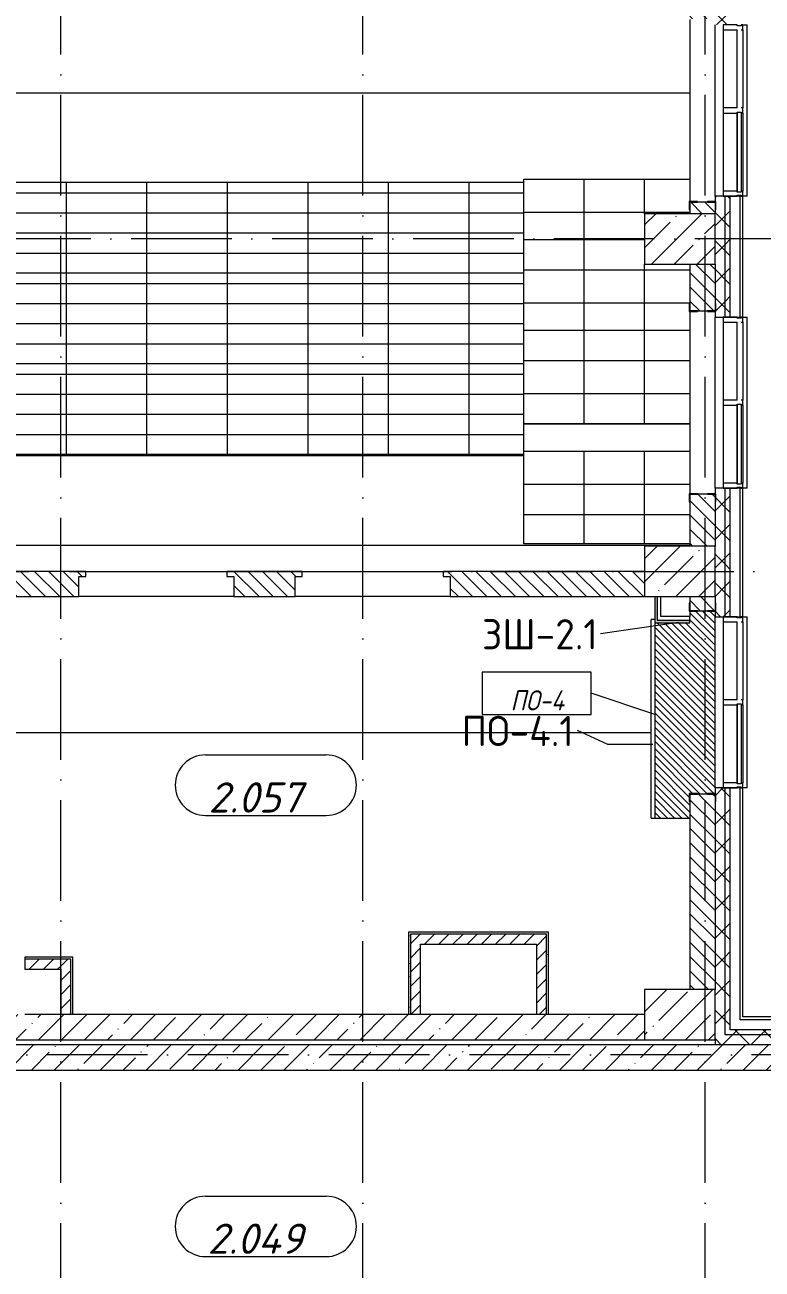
# Model space of a CAD drawing. Header units: millimetres. Extents: x -6467 to 106027, y -7090 to 195095.
# Drawn here: x 16694 to 24017, y 7255 to 19606 of the extents above; entities that cross this region are included whole.
import ezdxf

# ---------------------------------------------------------------- set-up
doc = ezdxf.new("R2010")
doc.units = ezdxf.units.MM
doc.linetypes.add('50_200_ШТРИХ_1Т_ш5_п1_п1_', pattern=[1400, 1000, -200, 0, -200])
for name, color, linetype, lineweight, true_color in [('A-AREA-IDEN-1', 7, 'Continuous', 9, 0xaaaaaa), ('A-FLOR-PATT-1', 7, 'Continuous', 5, 0xd61c12), ('A-FLOR-PATT-6', 7, 'Continuous', 5, 0x3f3f3f), ('A-GENM-1', 7, 'Continuous', 9, 0xaaaaaa), ('A-GENM-2', 7, 'Continuous', 20, 0xaaaaaa), ('A-WALL-1', 7, 'Continuous', 5, 0x77b143), ('I-WALL-1', 7, 'Continuous', 5, 0x787878), ('Оси-3', 7, '50_200_ШТРИХ_1Т_ш5_п1_п1_', 9, 0xaaaaaa)]:
    doc.layers.add(name, color=color, linetype=linetype, lineweight=lineweight, true_color=true_color)
for name, color, linetype, lineweight in [('A-FLOR', 7, 'Continuous', 9), ('A-FLOR-IDEN', 7, 'Continuous', 9), ('A-GLAZ', 7, 'Continuous', 5), ('A-GLAZ-CWMG', 7, 'Continuous', 9), ('A-GLAZ-CWMG-1', 7, 'Continuous', 20), ('A-WALL', 7, 'Continuous', 5), ('A-WALL-FNSH-1', 7, 'Continuous', 5), ('A-WALL-IDEN', 7, 'Continuous', 9), ('I-WALL', 7, 'Continuous', 5), ('S-BEAM', 7, 'Continuous', 9), ('S-COLS', 7, 'Continuous', 9), ('S-COLS-1', 7, 'Continuous', 5)]:
    doc.layers.add(name, color=color, linetype=linetype, lineweight=lineweight)
doc.styles.add('GOST Common', font='', dxfattribs={"height": 300})
doc.styles.add('GOST Common_I', font='', dxfattribs={"width": 0.9, "height": 200})
doc.styles.add('ISOCPEUR_I', font='isocpeui.ttf', dxfattribs={"height": 300})
doc.styles.get('GOST Common').set_extended_font_data('GOST Common')
doc.styles.get('GOST Common_I').set_extended_font_data('GOST Common', italic=True)
pattern_1 = [(135, (0, 0), (-70.71068, -70.71068), [])]
pattern_2 = [(45, (0, 0), (-141.42136, 141.42136), []), (135, (0, 0), (-141.42136, -141.42136), [])]
pattern_3 = [(45, (0, 0), (-228.0985, 228.0985), []), (45, (228.1, 0), (-228.0985, 228.0985), [403.225, -80.645, 6.706, -73.939])]
pattern_4 = [(45, (0, 0), (-70.71068, 70.71068), [])]
pattern_5 = [(0, (0, 0), (406.4, 101.6), [6.706, -298.094, 6.706, -298.094, -1625.6]), (0, (0, 0), (406.4, 101.6), [-609.6, 6.706, -602.894, 6.706, -298.094, -711.2]), (0, (0, 0), (406.4, 101.6), [-1524, 6.706, -196.494, 6.706, -501.294]), (120, (152.4, 50.8), (-291.1882, 301.15272), [6.706, -298.094, 6.706, -298.094, -1625.6]), (120, (152.4, 50.8), (-291.1882, 301.15272), [-609.6, 6.706, -602.894, 6.706, -298.094, -711.2]), (120, (152.4, 50.8), (-291.1882, 301.15272), [-1524, 6.706, -196.494, 6.706, -501.294]), (240, (203.2, 254), (-115.2118, -402.75272), [6.706, -298.094, 6.706, -298.094, -1625.6]), (240, (203.2, 254), (-115.2118, -402.75272), [-609.6, 6.706, -602.894, 6.706, -298.094, -711.2]), (240, (203.2, 254), (-115.2118, -402.75272), [-1524, 6.706, -196.494, 6.706, -501.294])]

# ---------------------------------------------------------------- blocks, each defined once
blk = doc.blocks.new('Подъем актового зала1 - Подъем актового зала-21151440-АИ_План этажа Радиаторы_2')
at = {"layer": 'A-FLOR'}
for p, q in [((10450, 18931), (23300, 18931)), ((14450, 15331), (21650, 15331)), ((10450, 14441), (23300, 14441)), ((9990, 12582), (22915, 12582))]:
    blk.add_line(p, q, dxfattribs=at)
blk = doc.blocks.new('Прямоугольный импост - Импост структурный с накладкой - 180мм-22437111-АИ_План этажа Радиаторы_2')
at = {"layer": 'A-GLAZ-CWMG-1'}
for p, q in [((-50, 0), (-50, 17)), ((-50, 17), (0, 17)), ((0, 0), (-10, 0)), ((-10, 0), (-10, -40)), ((0, 17), (0, 0)), ((-50, -180), (-50, -40)), ((-10, -40), (0, -40)), ((0, -40), (0, -180)), ((0, -180), (-50, -180))]:
    blk.add_line(p, q, dxfattribs=at)
blk = doc.blocks.new('Прямоугольный импост - Импост структурный с накладкой - 180мм-V231-АИ_План этажа Радиаторы_2')
at = {"layer": 'A-GLAZ-CWMG'}
for p, q in [((49825, 55111), (49050, 55111)), ((49825, 54931), (49050, 54931)), ((49825, 54914), (49050, 54914))]:
    blk.add_line(p, q, dxfattribs=at)
blk = doc.blocks.new('Прямоугольный импост - Импост структурный с накладкой - 180мм-V232-АИ_План этажа Радиаторы_2')
at = {"layer": 'A-GLAZ-CWMG'}
for p, q in [((6637, 55111), (5862, 55111)), ((6637, 54914), (5862, 54914))]:
    blk.add_line(p, q, dxfattribs=at)
blk = doc.blocks.new('Прямоугольный импост - Импост структурный с накладкой - 180мм-V237-АИ_План этажа Радиаторы_2')
at = {"layer": 'A-GLAZ-CWMG-1'}
for p, q in [((-25, 0), (-25, 17)), ((-25, 17), (25, 17)), ((-15, 0), (-25, 0)), ((-15, -40), (-15, 0)), ((25, 17), (25, 0)), ((-25, -180), (-25, -40)), ((-25, -40), (-15, -40)), ((25, -40), (25, -180)), ((25, -180), (-25, -180))]:
    blk.add_line(p, q, dxfattribs=at)
blk = doc.blocks.new('Прямоугольный импост - Импост структурный с накладкой - 180мм-22437157-АИ_План этажа Радиаторы_2')
at = {"layer": 'A-GLAZ-CWMG-1'}
for p, q in [((0, 17), (-50, 17)), ((-50, 17), (-50, 0)), ((-50, 0), (-40, 0)), ((-40, 0), (-40, -40)), ((-10, -40), (-10, 0)), ((-10, 0), (0, 0)), ((0, 0), (0, 17)), ((-40, -40), (-50, -40)), ((-50, -40), (-50, -180)), ((0, -40), (-10, -40)), ((0, -180), (0, -40)), ((-50, -180), (0, -180))]:
    blk.add_line(p, q, dxfattribs=at)
blk = doc.blocks.new('BSC_Колонна _Прямоугольная - 500х700-V271-АИ_План этажа Радиаторы_2')
at = {"layer": 'S-COLS-1'}
h = blk.add_hatch(dxfattribs=at)
h.set_pattern_fill('FP_167', color=256, style=0, pattern_type=2)
h.set_pattern_definition([(315, (-9781.04, 23200), (228.0985, 228.0985), []), (315, (-9781.04, 22971.9), (228.0985, 228.0985), [403.225, -80.645, 6.706, -73.939])])
h.paths.add_polyline_path([(-250, -350), (250, -350), (250, 350), (-250, 350)])
for p, q in [((250, 350), (-250, 350)), ((-250, 350), (-250, -350)), ((250, -350), (250, 350)), ((-250, -350), (250, -350))]:
    blk.add_line(p, q, dxfattribs=at)
blk = doc.blocks.new('BSC_Колонна _Прямоугольная - 500х700-V272-АИ_План этажа Радиаторы_2')
at = {"layer": 'S-COLS-1'}
h = blk.add_hatch(dxfattribs=at)
h.set_pattern_fill('FP_168', color=256, style=0, pattern_type=2)
h.set_pattern_definition([(315, (-17481.04, 23200), (228.0985, 228.0985), []), (315, (-17481.04, 22971.9), (228.0985, 228.0985), [403.225, -80.645, 6.706, -73.939])])
h.paths.add_polyline_path([(-250, -350), (250, -350), (250, 350), (-250, 350)])
for p, q in [((250, 350), (-250, 350)), ((-250, 350), (-250, -350)), ((250, -350), (250, 350)), ((-250, -350), (250, -350))]:
    blk.add_line(p, q, dxfattribs=at)
blk = doc.blocks.new('BSC_Колонна _Прямоугольная - 500х700-V278-АИ_План этажа Радиаторы_2')
at = {"layer": 'S-COLS-1'}
h = blk.add_hatch(dxfattribs=at)
h.set_pattern_fill('FP_174', color=256, style=0, pattern_type=2)
h.set_pattern_definition([(315, (-14181.04, 23200), (228.0985, 228.0985), []), (315, (-14181.04, 22971.9), (228.0985, 228.0985), [403.225, -80.645, 6.706, -73.939])])
h.paths.add_polyline_path([(-250, -350), (250, -350), (250, 350), (-250, 350)])
for p, q in [((250, 350), (-250, 350)), ((-250, 350), (-250, -350)), ((250, -350), (250, 350)), ((-250, -350), (250, -350))]:
    blk.add_line(p, q, dxfattribs=at)
blk = doc.blocks.new('Фахверк _газобетон торцы_392 - Фахверк _газобетон торцы_-25575815-АИ_План этажа Радиаторы_2')
at = {"layer": 'A-GENM-2'}
for p, q in [((89406, 11135), (89325, 11135)), ((89325, 11135), (89325, 11129)), ((89325, 11129), (89400, 11129)), ((89400, 11129), (89400, 11054)), ((89406, 11054), (89406, 11135)), ((89400, 11054), (89406, 11054)), ((89400, 10879), (89325, 10879)), ((89325, 10879), (89325, 10873)), ((89325, 10873), (89406, 10873)), ((89400, 10954), (89400, 10879)), ((89406, 10954), (89400, 10954)), ((89406, 10873), (89406, 10954))]:
    blk.add_line(p, q, dxfattribs=at)
blk = doc.blocks.new('Фахверк _газобетон торцы_393 - Фахверк _газобетон торцы_-25575835-АИ_План этажа Радиаторы_2')
at = {"layer": 'A-GENM-2'}
for p, q in [((89406, 11135), (89325, 11135)), ((89325, 11135), (89325, 11129)), ((89325, 11129), (89400, 11129)), ((89400, 11129), (89400, 11054)), ((89406, 11054), (89406, 11135)), ((89400, 11054), (89406, 11054)), ((89400, 10879), (89325, 10879)), ((89325, 10879), (89325, 10873)), ((89325, 10873), (89406, 10873)), ((89400, 10954), (89400, 10879)), ((89406, 10954), (89400, 10954)), ((89406, 10873), (89406, 10954))]:
    blk.add_line(p, q, dxfattribs=at)
blk = doc.blocks.new('Фахверк _газобетон торцы_395 - Фахверк _газобетон торцы_-25575927-АИ_План этажа Радиаторы_2')
at = {"layer": 'A-GENM-2'}
for p, q in [((89406, 11135), (89325, 11135)), ((89325, 11135), (89325, 11129)), ((89325, 11129), (89400, 11129)), ((89400, 11129), (89400, 11054)), ((89406, 11054), (89406, 11135)), ((89400, 11054), (89406, 11054)), ((89400, 10879), (89325, 10879)), ((89325, 10879), (89325, 10873)), ((89325, 10873), (89406, 10873)), ((89400, 10954), (89400, 10879)), ((89406, 10954), (89400, 10954)), ((89406, 10873), (89406, 10954))]:
    blk.add_line(p, q, dxfattribs=at)
blk = doc.blocks.new('Фахверк _газобетон торцы_396 - Фахверк _газобетон торцы_-25575947-АИ_План этажа Радиаторы_2')
at = {"layer": 'A-GENM-2'}
for p, q in [((89406, 11135), (89325, 11135)), ((89325, 11135), (89325, 11129)), ((89325, 11129), (89400, 11129)), ((89400, 11129), (89400, 11054)), ((89406, 11054), (89406, 11135)), ((89400, 11054), (89406, 11054)), ((89400, 10879), (89325, 10879)), ((89325, 10879), (89325, 10873)), ((89325, 10873), (89406, 10873)), ((89400, 10954), (89400, 10879)), ((89406, 10954), (89400, 10954)), ((89406, 10873), (89406, 10954))]:
    blk.add_line(p, q, dxfattribs=at)
blk = doc.blocks.new('Фахверк _газобетон торцы_398 - Фахверк _газобетон торцы_-25575993-АИ_План этажа Радиаторы_2')
at = {"layer": 'A-GENM-2'}
for p, q in [((89406, 11135), (89325, 11135)), ((89325, 11135), (89325, 11129)), ((89325, 11129), (89400, 11129)), ((89400, 11129), (89400, 11054)), ((89406, 11054), (89406, 11135)), ((89400, 11054), (89406, 11054)), ((89400, 10879), (89325, 10879)), ((89325, 10879), (89325, 10873)), ((89325, 10873), (89406, 10873)), ((89400, 10954), (89400, 10879)), ((89406, 10954), (89400, 10954)), ((89406, 10873), (89406, 10954))]:
    blk.add_line(p, q, dxfattribs=at)
blk = doc.blocks.new('Отлив_СКБ - Отлив витража-V390-АИ_План этажа Радиаторы_2')
at = {"layer": 'A-GLAZ'}
for p, q in [((0, 59), (0, 100)), ((1700, 100), (0, 100)), ((875, 2), (1650, 2)), ((1700, 100), (1700, 59)), ((825, 0), (50, 0)), ((1650, 0), (875, 0))]:
    blk.add_line(p, q, dxfattribs=at)
blk = doc.blocks.new('AAR_СКБ_Марка_помещения_1_5 ммп - Номер-27962133-АИ_План этажа Радиаторы_2')
at = {"layer": 'A-AREA-IDEN-1'}
for p, q in [((-2.987, 3), (3.013, 3)), ((-2.987, 0), (3.013, 0))]:
    blk.add_line(p, q, dxfattribs=at)
for centre, start, end in [((-2.987, 1.5), 90, 270), ((3.013, 1.5), 270, 90)]:
    blk.add_arc(centre, 1.5, start, end, dxfattribs=at)
blk = doc.blocks.new('AAR_СКБ_Марка_Перекрытия_1 мм - Марка пола-27961726-АИ_План этажа Радиаторы_2')
at = {"layer": 'A-FLOR-IDEN'}
for p, q in [((2.723, 2.101), (-2.69, 2.101)), ((-2.69, 2.101), (-2.69, 0)), ((2.723, 0), (2.723, 2.101)), ((-2.69, 0), (2.723, 0))]:
    blk.add_line(p, q, dxfattribs=at)

msp = doc.modelspace()

# ---------------------------------------------------------------- hatches: boundary and pattern name
at = {"layer": 'A-FLOR-PATT-1'}
h = msp.add_hatch(dxfattribs=at)
h.set_pattern_fill('FP_359', color=256, style=0, pattern_type=2)
h.set_pattern_definition([(315, (23250, 12831.04), (35.3553, 35.3553), [])])
h.paths.add_polyline_path([(23294, 11731), (23300, 11731), (23300, 11896), (23294, 11896), (23294, 11977), (23375, 11977), (23375, 11971), (23475, 11971), (23475, 11977), (23550, 11977), (23550, 13785), (23475, 13785), (23475, 13791), (23375, 13791), (23375, 13785), (23300, 13785), (23300, 13672), (22950, 13672), (22950, 11731)])
at = {"layer": 'A-FLOR-PATT-6'}
h = msp.add_hatch(dxfattribs=at)
h.set_pattern_fill('FP_403', color=256, style=0, pattern_type=2)
h.set_pattern_definition([(90, (-14893.54, 20940), (-800, 5e-14), []), (180, (-14893.54, 20940), (-2e-14, -200), [])])
h.paths.add_polyline_path([(21650, 17146), (21650, 18046), (14450, 18046), (14450, 17146), (16116, 17146)])
h = msp.add_hatch(dxfattribs=at)
h.set_pattern_fill('FP_420', color=256, style=0, pattern_type=2)
h.set_pattern_definition([(90, (-11350, 21046.04), (-600, 4e-14), []), (180, (-11350, 21046.04), (4e-14, -330), [])])
h.paths.add_polyline_path([(23300, 17746), (23300, 17771), (23294, 17771), (23294, 17852), (23300, 17852), (23300, 18076), (21650, 18076), (21650, 17746), (23294, 17746)])
h = msp.add_hatch(dxfattribs=at)
h.set_pattern_fill('FP_419', color=256, style=0, pattern_type=2)
h.set_pattern_definition([(90, (-11350, 21046.04), (-600, 4e-14), []), (180, (-11350, 21046.04), (4e-14, -300), [])])
h.paths.add_polyline_path([(22850, 17476), (22850, 17731), (23300, 17731), (23300, 17746), (21650, 17746), (21650, 17476), (22760, 17476)])
h = msp.add_hatch(dxfattribs=at)
h.set_pattern_fill('FP_416', color=256, style=0, pattern_type=2)
h.set_pattern_definition([(270, (12650, -43573.96), (600, 4e-14), []), (0, (12650, -43573.96), (0, 330), [])])
h.paths.add_polyline_path([(23300, 17176), (23300, 17231), (22850, 17231), (22850, 17476), (21650, 17476), (21650, 17176), (22850, 17176)])
h = msp.add_hatch(dxfattribs=at)
h.set_pattern_fill('FP_418', color=256, style=0, pattern_type=2)
h.set_pattern_definition([(90, (-11350, 20146.04), (-600, 4e-14), []), (180, (-11350, 20146.04), (4e-14, -330), [])])
h.paths.add_polyline_path([(22760, 16846), (23300, 16846), (23300, 17176), (21650, 17176), (21650, 16846)])
h = msp.add_hatch(dxfattribs=at)
h.set_pattern_fill('FP_402', color=256, style=0, pattern_type=2)
h.set_pattern_definition([(90, (-14893.54, 20040), (-800, 5e-14), []), (180, (-14893.54, 20040), (-2e-14, -200), [])])
h.paths.add_polyline_path([(21650, 16246), (21650, 17146), (14450, 17146), (14450, 16246), (16116, 16246)])
h = msp.add_hatch(dxfattribs=at)
h.set_pattern_fill('FP_417', color=256, style=0, pattern_type=2)
h.set_pattern_definition([(90, (-11350, 20146.04), (-600, 4e-14), []), (180, (-11350, 20146.04), (4e-14, -300), [])])
h.paths.add_polyline_path([(21650, 16576), (23300, 16576), (23299, 16760), (23294, 16760), (23294, 16841), (23300, 16841), (23300, 16846), (21650, 16846)])
h = msp.add_hatch(dxfattribs=at)
h.set_pattern_fill('FP_415', color=256, style=0, pattern_type=2)
h.set_pattern_definition([(270, (12650, -44473.96), (600, 4e-14), []), (0, (12650, -44473.96), (0, 330), [])])
h.paths.add_polyline_path([(21650, 16276), (23300, 16276), (23300, 16576), (21650, 16576)])
h = msp.add_hatch(dxfattribs=at)
h.set_pattern_fill('FP_401', color=256, style=0, pattern_type=2)
h.set_pattern_definition([(90, (-14893.54, 19140), (-800, 5e-14), []), (180, (-14893.54, 19140), (-2e-14, -200), [])])
h.paths.add_polyline_path([(21650, 15341), (21650, 16246), (14450, 16246), (14450, 15341), (16116, 15341)])
h = msp.add_hatch(dxfattribs=at)
h.set_pattern_fill('FP_414', color=256, style=0, pattern_type=2)
h.set_pattern_definition([(90, (-11350, 19246.04), (-600, 4e-14), []), (180, (-11350, 19246.04), (4e-14, -330), [])])
h.paths.add_polyline_path([(22760, 15946), (23300, 15946), (23300, 16276), (21650, 16276), (21650, 15946)])
h = msp.add_hatch(dxfattribs=at)
h.set_pattern_fill('FP_413', color=256, style=0, pattern_type=2)
h.set_pattern_definition([(90, (-11350, 19246.04), (-600, 4e-14), []), (180, (-11350, 19246.04), (4e-14, -300), [])])
h.paths.add_polyline_path([(22760, 15646), (23300, 15646), (23300, 15946), (21650, 15946), (21650, 15646)])
h = msp.add_hatch(dxfattribs=at)
h.set_pattern_fill('FP_400', color=256, style=0, pattern_type=2)
h.set_pattern_definition([(90, (-11350, 18346.04), (-600, 4e-14), []), (180, (-11350, 18346.04), (4e-14, -330), [])])
h.paths.add_polyline_path([(21650, 15046), (23300, 15046), (23300, 15376), (21650, 15376)])
h = msp.add_hatch(dxfattribs=at)
h.set_pattern_fill('FP_399', color=256, style=0, pattern_type=2)
h.set_pattern_definition([(90, (-11350, 18346.04), (-600, 4e-14), []), (180, (-11350, 18346.04), (-4e-14, -300), [])])
h.paths.add_polyline_path([(22760, 14456), (23300, 14456), (23300, 14871), (23294, 14871), (23294, 14952), (23300, 14952), (23300, 15046), (21650, 15046), (21650, 14456)])
at = {"layer": 'A-WALL'}
h = msp.add_hatch(dxfattribs=at)
h.set_pattern_fill('FP_125', color=256, style=0, pattern_type=2)
h.set_pattern_definition(pattern_2)
h.paths.add_polyline_path([(23650, 9581), (23700, 9581), (23700, 12031), (23650, 12031), (23650, 10951)])
h.paths.add_polyline_path([(23700, 13731), (23700, 15006), (23650, 15006), (23650, 13731)])
h.paths.add_polyline_path([(23700, 16706), (23700, 17906), (23650, 17906), (23650, 16706)])
h.paths.add_polyline_path([(23650, 19606), (23700, 19606), (23700, 20766), (23650, 20766)])
h.paths.add_polyline_path([(23700, 22466), (23700, 23666), (23650, 23666), (23650, 22466)])
h.paths.add_polyline_path([(23700, 25366), (23700, 26766), (23650, 26766), (23650, 25366)])
h.paths.add_polyline_path([(23700, 28466), (23700, 29666), (23650, 29666), (23650, 28466)])
h.paths.add_polyline_path([(23700, 31366), (23700, 32931), (23650, 32931), (23650, 31366)])
h.paths.add_polyline_path([(23700, 34631), (23700, 35831), (23650, 35831), (23650, 34631)])
h.paths.add_polyline_path([(23650, 37531), (23700, 37531), (23700, 38766), (23650, 38766), (23650, 37700)])
h.paths.add_polyline_path([(23650, 40466), (23700, 40466), (23700, 41631), (23650, 41631), (23650, 40516)])
h.paths.add_polyline_path([(23700, 43331), (23700, 47831), (23650, 47831), (23650, 43331)])
h = msp.add_hatch(dxfattribs=at)
h.set_pattern_fill('FP_125', color=256, style=0, pattern_type=2)
h.set_pattern_definition(pattern_2)
h.paths.add_polyline_path([(23650, 9481), (23650, 12031), (23550, 12031), (23550, 9481)])
h.paths.add_polyline_path([(23550, 13731), (23650, 13731), (23650, 15006), (23550, 15006), (23550, 13767)])
h.paths.add_polyline_path([(23591, 16706), (23650, 16706), (23650, 17906), (23550, 17906), (23550, 16706)])
h.paths.add_polyline_path([(23550, 19606), (23650, 19606), (23650, 20766), (23550, 20766)])
h.paths.add_polyline_path([(23550, 22466), (23650, 22466), (23650, 23666), (23550, 23666), (23550, 22531)])
h.paths.add_polyline_path([(23550, 25366), (23650, 25366), (23650, 26766), (23550, 26766), (23550, 26231)])
h.paths.add_polyline_path([(23550, 28466), (23650, 28466), (23650, 29666), (23550, 29666), (23550, 29253)])
h.paths.add_polyline_path([(23650, 31366), (23650, 32931), (23550, 32931), (23550, 31366)])
h.paths.add_polyline_path([(23550, 34631), (23650, 34631), (23650, 35831), (23550, 35831), (23550, 34885)])
h.paths.add_polyline_path([(23550, 37531), (23650, 37531), (23650, 38766), (23550, 38766), (23550, 37700)])
h.paths.add_polyline_path([(23550, 40466), (23650, 40466), (23650, 41631), (23550, 41631), (23550, 40516)])
h.paths.add_polyline_path([(23650, 43331), (23650, 47731), (23550, 47731), (23550, 43331)])
h = msp.add_hatch(dxfattribs=at)
h.set_pattern_fill('FP_1', color=256, style=0, pattern_type=2)
h.set_pattern_definition(pattern_3)
h.paths.add_polyline_path([(22850, 9531), (22850, 9781), (13200, 9781), (13200, 9531), (22760, 9531)])
h.paths.add_polyline_path([(10100, 9531), (11200, 9531), (11200, 9781), (10100, 9781)])
h = msp.add_hatch(dxfattribs=at)
h.set_pattern_fill('FP_125', color=256, style=0, pattern_type=2)
h.set_pattern_definition(pattern_2)
h.paths.add_polyline_path([(71900, 9481), (74500, 9481), (74500, 9581), (67906, 9581), (67906, 9481), (71850, 9481)])
h.paths.add_polyline_path([(66206, 9481), (66206, 9581), (64906, 9581), (64906, 9481), (65946, 9481)])
h.paths.add_polyline_path([(62624, 9481), (63206, 9481), (63206, 9581), (61916, 9581), (61916, 9481), (62350, 9481)])
h.paths.add_polyline_path([(59850, 9481), (60216, 9481), (60216, 9581), (58901, 9581), (58901, 9481), (59350, 9481)])
h.paths.add_polyline_path([(55901, 9481), (57201, 9481), (57201, 9581), (55901, 9581), (55901, 9543)])
h.paths.add_polyline_path([(53850, 9481), (54201, 9481), (54201, 9581), (52906, 9581), (52906, 9481), (53489, 9481)])
h.paths.add_polyline_path([(50997, 9481), (51206, 9481), (51206, 9581), (49906, 9581), (49906, 9481), (50850, 9481)])
h.paths.add_polyline_path([(46906, 9481), (48206, 9481), (48206, 9581), (46906, 9581), (46906, 9543)])
h.paths.add_polyline_path([(45206, 9481), (45206, 9581), (43906, 9581), (43906, 9481), (44353, 9481)])
h.paths.add_polyline_path([(41850, 9481), (42206, 9481), (42206, 9581), (40906, 9581), (40906, 9481), (41350, 9481)])
h.paths.add_polyline_path([(37600, 9481), (39206, 9481), (39206, 9581), (37600, 9581), (37600, 9543)])
h.paths.add_polyline_path([(35218, 9481), (35900, 9481), (35900, 9581), (34600, 9581), (34600, 9481), (34800, 9481)])
h.paths.add_polyline_path([(26900, 9481), (26900, 9581), (23650, 9581), (23650, 9481), (26300, 9481)])
h = msp.add_hatch(dxfattribs=at)
h.set_pattern_fill('FP_125', color=256, style=0, pattern_type=2)
h.set_pattern_definition(pattern_2)
h.paths.add_polyline_path([(74251, 9581), (74400, 9581), (74400, 9631), (67906, 9631), (67906, 9581), (72590, 9581)])
h.paths.add_polyline_path([(66206, 9581), (66206, 9631), (64906, 9631), (64906, 9581), (65946, 9581)])
h.paths.add_polyline_path([(58901, 9581), (60216, 9581), (60216, 9631), (58901, 9631)])
h.paths.add_polyline_path([(63206, 9581), (63206, 9631), (61916, 9631), (61916, 9581), (62624, 9581)])
h.paths.add_polyline_path([(55980, 9581), (57201, 9581), (57201, 9631), (55901, 9631), (55901, 9581)])
h.paths.add_polyline_path([(54201, 9581), (54201, 9631), (52906, 9631), (52906, 9581)])
h.paths.add_polyline_path([(51206, 9581), (51206, 9631), (49906, 9631), (49906, 9581), (50997, 9581)])
h.paths.add_polyline_path([(48206, 9581), (48206, 9631), (46906, 9631), (46906, 9581), (47675, 9581)])
h.paths.add_polyline_path([(45206, 9581), (45206, 9631), (43906, 9631), (43906, 9581), (44353, 9581)])
h.paths.add_polyline_path([(37709, 9581), (39206, 9581), (39206, 9631), (37600, 9631), (37600, 9581)])
h.paths.add_polyline_path([(40906, 9581), (42206, 9581), (42206, 9631), (40906, 9631)])
h.paths.add_polyline_path([(35900, 9581), (35900, 9631), (34600, 9631), (34600, 9581)])
h.paths.add_polyline_path([(26082, 9581), (26900, 9581), (26900, 9631), (23700, 9631), (23700, 9581), (24421, 9581)])
h = msp.add_hatch(dxfattribs=at)
h.set_pattern_fill('FP_1', color=256, style=0, pattern_type=2)
h.set_pattern_definition(pattern_3)
h.paths.add_polyline_path([(22760, 9231), (25800, 9231), (25800, 9481), (13200, 9481), (13200, 9231), (19438, 9231)])
h.paths.add_polyline_path([(11200, 9231), (11200, 9481), (9600, 9481), (9600, 9231), (11170, 9231)])
at = {"layer": 'A-WALL-1'}
for points in [[(22975, 13697), (22975, 13931), (22950, 13931), (22950, 13697)], [(23300, 13672), (23300, 13697), (22950, 13697), (22950, 13672)]]:
    msp.add_hatch(color=256, dxfattribs=at).paths.add_polyline_path(points)
at = {"layer": 'I-WALL'}
h = msp.add_hatch(dxfattribs=at)
h.set_pattern_fill('FP_2', color=256, style=0, pattern_type=2)
h.set_pattern_definition(pattern_1)
h.paths.add_polyline_path([(23550, 10031), (23550, 11971), (23300, 11971), (23300, 10031)])
h.paths.add_polyline_path([(23550, 13791), (23550, 13931), (23300, 13931), (23300, 13791)])
h.paths.add_polyline_path([(23300, 14431), (23550, 14431), (23550, 14946), (23300, 14946), (23300, 14471)])
h.paths.add_polyline_path([(23300, 16766), (23550, 16766), (23550, 17231), (23300, 17231)])
h.paths.add_polyline_path([(23550, 17731), (23550, 17846), (23300, 17846), (23300, 17731), (23327, 17731)])
h.paths.add_polyline_path([(23550, 19666), (23550, 20706), (23300, 20706), (23300, 19666)])
h.paths.add_polyline_path([(23550, 22526), (23550, 22531), (23300, 22531), (23300, 22526)])
h.paths.add_polyline_path([(23417, 23031), (23550, 23031), (23550, 23606), (23300, 23606), (23300, 23031)])
h.paths.add_polyline_path([(23550, 25426), (23550, 26231), (23300, 26231), (23300, 25426)])
h.paths.add_polyline_path([(23300, 28526), (23550, 28526), (23550, 29606), (23300, 29606), (23300, 29253)])
h.paths.add_polyline_path([(23300, 31426), (23550, 31426), (23550, 32231), (23300, 32231), (23300, 32069)])
h.paths.add_polyline_path([(23526, 32731), (23550, 32731), (23550, 32871), (23300, 32871), (23300, 32731)])
h.paths.add_polyline_path([(23550, 34691), (23550, 35771), (23300, 35771), (23300, 34691)])
h.paths.add_polyline_path([(23550, 37591), (23550, 38051), (23300, 38051), (23300, 37591)])
h.paths.add_polyline_path([(23550, 38086), (23550, 38231), (23300, 38231), (23300, 38086)])
h.paths.add_polyline_path([(23300, 40526), (23550, 40526), (23550, 41571), (23300, 41571)])
h.paths.add_polyline_path([(23550, 43391), (23550, 43581), (23300, 43581), (23300, 43391)])
h = msp.add_hatch(dxfattribs=at)
h.set_pattern_fill('FP_2', color=256, style=0, pattern_type=2)
h.set_pattern_definition(pattern_1)
h.paths.add_polyline_path([(22850, 13931), (22850, 14181), (20850, 14181), (20850, 14131), (20920, 14131), (20920, 13931), (22760, 13931)])
h.paths.add_polyline_path([(18770, 13931), (19380, 13931), (19380, 14131), (19450, 14131), (19450, 14181), (18700, 14181), (18700, 14131), (18770, 14131)])
h.paths.add_polyline_path([(17230, 13931), (17230, 14131), (17300, 14131), (17300, 14181), (14450, 14181), (14450, 13931), (16116, 13931)])
h = msp.add_hatch(dxfattribs=at)
h.set_pattern_fill('FP_4', color=256, style=0, pattern_type=2)
h.set_pattern_definition(pattern_4)
h.paths.add_polyline_path([(21776, 10481), (21776, 10581), (20525, 10581), (20525, 10481), (20625, 10481)])
h = msp.add_hatch(dxfattribs=at)
h.set_pattern_fill('FP_4', color=256, style=0, pattern_type=2)
h.set_pattern_definition(pattern_4)
h.paths.add_polyline_path([(21876, 9781), (21876, 10581), (21776, 10581), (21776, 9781)])
h = msp.add_hatch(dxfattribs=at)
h.set_pattern_fill('FP_4', color=256, style=0, pattern_type=2)
h.set_pattern_definition(pattern_4)
h.paths.add_polyline_path([(20625, 9781), (20625, 10481), (20525, 10481), (20525, 9781)])
h = msp.add_hatch(dxfattribs=at)
h.set_pattern_fill('FP_4', color=256, style=0, pattern_type=2)
h.set_pattern_definition(pattern_4)
h.paths.add_polyline_path([(17050, 10231), (17050, 10331), (16695, 10331), (16695, 10231)])
h = msp.add_hatch(dxfattribs=at)
h.set_pattern_fill('FP_4', color=256, style=0, pattern_type=2)
h.set_pattern_definition(pattern_4)
h.paths.add_polyline_path([(17150, 9781), (17150, 10331), (17050, 10331), (17050, 9781)])
at = {"layer": 'I-WALL-1'}
h = msp.add_hatch(dxfattribs=at)
h.set_pattern_fill('FP_3', color=256, style=0, pattern_type=2)
h.set_pattern_definition(pattern_5)
h.paths.add_polyline_path([(20505, 10581), (21876, 10581), (21876, 10601), (20505, 10601)])
h = msp.add_hatch(dxfattribs=at)
h.set_pattern_fill('FP_3', color=256, style=0, pattern_type=2)
h.set_pattern_definition(pattern_5)
h.paths.add_polyline_path([(20505, 9781), (20525, 9781), (20525, 10581), (20505, 10581), (20505, 10481)])
h = msp.add_hatch(dxfattribs=at)
h.set_pattern_fill('FP_3', color=256, style=0, pattern_type=2)
h.set_pattern_definition(pattern_5)
h.paths.add_polyline_path([(21896, 9781), (21896, 10601), (21876, 10601), (21876, 9781)])
h = msp.add_hatch(dxfattribs=at)
h.set_pattern_fill('FP_3', color=256, style=0, pattern_type=2)
h.set_pattern_definition(pattern_5)
h.paths.add_polyline_path([(16695, 10331), (17150, 10331), (17150, 10351), (16695, 10351)])
h = msp.add_hatch(dxfattribs=at)
h.set_pattern_fill('FP_3', color=256, style=0, pattern_type=2)
h.set_pattern_definition(pattern_5)
h.paths.add_polyline_path([(17170, 9781), (17170, 10351), (17150, 10351), (17150, 9781)])

# ---------------------------------------------------------------- linework, layer by layer
at = {"layer": 'A-FLOR'}
for p, q in [((14450, 18046), (21650, 18046)), ((21650, 18076), (23300, 18076)), ((21650, 14456), (21650, 18076)), ((21650, 17746), (23300, 17746)), ((21650, 17476), (22850, 17476)), ((21650, 17176), (23300, 17176)), ((14450, 17146), (21650, 17146)), ((21650, 16846), (23300, 16846)), ((21650, 16576), (23300, 16576)), ((14450, 16246), (21650, 16246)), ((21650, 16276), (23300, 16276)), ((21650, 15946), (23300, 15946)), ((23300, 15646), (21650, 15646)), ((21650, 15341), (14450, 15341)), ((21650, 15376), (23300, 15376)), ((21650, 15046), (23300, 15046)), ((23300, 14456), (21650, 14456)), ((23300, 13785), (23300, 13732)), ((23550, 12031), (23550, 13731)), ((22950, 13672), (22950, 11731)), ((22950, 11731), (23300, 11731))]:
    msp.add_line(p, q, dxfattribs=at)
at = {"layer": 'A-FLOR-IDEN'}
msp.add_line((22950, 12761), (22319, 12971), dxfattribs=at)
at = {"layer": 'A-WALL'}
for p, q in [((23550, 17906), (23550, 19606)), ((23300, 17846), (23300, 17731)), ((23550, 17846), (23300, 17846)), ((23650, 16706), (23650, 17906)), ((23700, 16706), (23700, 17906)), ((23800, 16706), (23800, 17906)), ((23300, 17231), (23300, 16766)), ((23300, 16766), (23550, 16766)), ((23550, 15006), (23550, 16706)), ((23300, 14946), (23300, 14431)), ((23550, 14946), (23300, 14946)), ((23650, 13731), (23650, 15006)), ((23700, 13731), (23700, 15006)), ((23800, 13731), (23800, 15006)), ((17300, 14181), (14450, 14181)), ((17230, 13931), (17230, 14131)), ((17230, 14131), (17300, 14131)), ((17300, 14131), (17300, 14181)), ((19450, 14181), (18700, 14181)), ((18700, 14181), (18700, 14131)), ((18700, 14131), (18770, 14131)), ((18770, 14131), (18770, 13931)), ((19380, 13931), (19380, 14131)), ((19380, 14131), (19450, 14131)), ((19450, 14131), (19450, 14181)), ((22850, 14181), (20850, 14181)), ((20850, 14181), (20850, 14131)), ((20850, 14131), (20920, 14131)), ((20920, 14131), (20920, 13931)), ((14450, 13931), (17230, 13931)), ((18770, 13931), (19380, 13931)), ((20920, 13931), (22850, 13931)), ((22975, 13931), (22975, 13697)), ((23010, 13732), (23010, 13931)), ((23300, 13931), (23300, 13791)), ((23300, 13732), (23010, 13732)), ((23300, 13791), (23550, 13791)), ((23300, 13697), (23300, 13732)), ((22915, 11731), (22915, 13702)), ((22950, 13702), (22915, 13702)), ((22975, 13697), (23300, 13697)), ((23650, 9581), (23650, 12031)), ((23700, 9631), (23700, 12031)), ((23800, 9731), (23800, 12031)), ((23300, 11971), (23300, 10031)), ((23550, 11971), (23300, 11971)), ((22915, 11731), (22950, 11731)), ((20525, 10581), (20525, 9781)), ((21876, 10581), (20525, 10581)), ((21876, 9781), (21876, 10581)), ((17150, 10331), (16695, 10331)), ((17150, 9781), (17150, 10331)), ((22850, 9781), (16693, 9781)), ((26900, 9731), (23800, 9731)), ((13200, 9531), (22850, 9531)), ((26900, 9581), (23650, 9581)), ((26900, 9631), (23700, 9631)), ((25800, 9481), (13230, 9481)), ((13230, 9231), (25800, 9231))]:
    msp.add_line(p, q, dxfattribs=at)
at = {"layer": 'A-WALL-FNSH-1'}
for p, q in [((23550, 17906), (23550, 17731)), ((23827, 17906), (23550, 17906)), ((23827, 16706), (23827, 17906)), ((23550, 17231), (23550, 16706)), ((23550, 16706), (23827, 16706)), ((23550, 15006), (23550, 14431)), ((23827, 15006), (23550, 15006)), ((23827, 13731), (23827, 15006)), ((22950, 13931), (22950, 13672)), ((23550, 13931), (23550, 13731)), ((23550, 13731), (23827, 13731)), ((22950, 13672), (23300, 13672)), ((23300, 13672), (23300, 13697)), ((23550, 12031), (23550, 10031)), ((23827, 12031), (23550, 12031)), ((23827, 9758), (23827, 12031)), ((20505, 10601), (20505, 9781)), ((21896, 10601), (20505, 10601)), ((21896, 9781), (21896, 10601)), ((20625, 9781), (20625, 10481)), ((20625, 10481), (21776, 10481)), ((21776, 10481), (21776, 9781)), ((17170, 10351), (16695, 10351)), ((16695, 10351), (16695, 10231)), ((17170, 9781), (17170, 10351)), ((16695, 10231), (17050, 10231)), ((17050, 10231), (17050, 9781)), ((26900, 9758), (23827, 9758)), ((23550, 9531), (23550, 9481))]:
    msp.add_line(p, q, dxfattribs=at)
at = {"layer": 'A-WALL-IDEN'}
for p, q in [((23186, 13675), (22411, 13561)), ((22485, 12463), (22185, 12601)), ((22932, 12463), (22485, 12463))]:
    msp.add_line(p, q, dxfattribs=at)
at = {"layer": 'I-WALL'}
for p, q in [((17300, 14181), (18700, 14181)), ((19450, 14181), (20850, 14181)), ((18770, 13931), (17230, 13931)), ((20920, 13931), (19380, 13931))]:
    msp.add_line(p, q, dxfattribs=at)
at = {"layer": 'S-BEAM'}
for p, q in [((23300, 19660), (23300, 17852)), ((23550, 17906), (23550, 19606)), ((23300, 16760), (23300, 14952)), ((23550, 15006), (23550, 16706))]:
    msp.add_line(p, q, dxfattribs=at)
at = {"layer": 'Оси-3'}
for p, q in [((17050, -5890), (17050, 49636)), ((20050, -5890), (20050, 49636)), ((23450, -5890), (23450, 49636)), ((25750, 17481), (-5267, 17481)), ((-5267, 14181), (25750, 14181)), ((104718, 9381), (-5267, 9381))]:
    msp.add_line(p, q, dxfattribs=at)

# ---------------------------------------------------------------- block references
at = {"layer": 'A-AREA-IDEN-1', "xscale": 199.9999999999999, "yscale": 199.9999999999999, "zscale": 199.9999999999999}
for p in [(19085, 11759), (19085, 7379)]:
    msp.add_blockref('AAR_СКБ_Марка_помещения_1_5 ммп - Номер-27962133-АИ_План этажа Радиаторы_2', p, dxfattribs=at)
at = {"layer": 'A-FLOR'}
msp.add_blockref('Подъем актового зала1 - Подъем актового зала-21151440-АИ_План этажа Радиаторы_2', (0, 0), dxfattribs=at)
at = {"layer": 'A-FLOR-IDEN', "xscale": 199.9999999999999, "yscale": 199.9999999999999, "zscale": 199.9999999999999}
msp.add_blockref('AAR_СКБ_Марка_Перекрытия_1 мм - Марка пола-27961726-АИ_План этажа Радиаторы_2', (21774, 12761), dxfattribs=at)
at = {"layer": 'A-GENM-1'}
for name, p, rotation in [('Фахверк _газобетон торцы_398 - Фахверк _газобетон торцы_-25575993-АИ_План этажа Радиаторы_2', (34429, -71554), 90.0000000000005), ('Фахверк _газобетон торцы_395 - Фахверк _газобетон торцы_-25575927-АИ_План этажа Радиаторы_2', (12421, 106166), 270.0000000000001), ('Фахверк _газобетон торцы_396 - Фахверк _газобетон торцы_-25575947-АИ_План этажа Радиаторы_2', (34429, -74454), 90.0000000000005), ('Фахверк _газобетон торцы_392 - Фахверк _газобетон торцы_-25575815-АИ_План этажа Радиаторы_2', (12421, 103191), 270.0000000000001), ('Фахверк _газобетон торцы_393 - Фахверк _газобетон торцы_-25575835-АИ_План этажа Радиаторы_2', (34429, -77429), 90.0000000000005)]:
    msp.add_blockref(name, p, dxfattribs=dict(at, rotation=rotation))
at = {"layer": 'A-GLAZ', "rotation": 269.9999999999997}
for p in [(23768, 19606), (23768, 16706), (23768, 13731)]:
    msp.add_blockref('Отлив_СКБ - Отлив витража-V390-АИ_План этажа Радиаторы_2', p, dxfattribs=at)
at = {"layer": 'A-GLAZ-CWMG', "extrusion": (0, 0, -1), "rotation": 90.00000000000281}
for name, p in [('Прямоугольный импост - Импост структурный с накладкой - 180мм-22437111-АИ_План этажа Радиаторы_2', (-23810, 19606)), ('Прямоугольный импост - Импост структурный с накладкой - 180мм-V237-АИ_План этажа Радиаторы_2', (-23810, 18756)), ('Прямоугольный импост - Импост структурный с накладкой - 180мм-22437111-АИ_План этажа Радиаторы_2', (-23810, 16706)), ('Прямоугольный импост - Импост структурный с накладкой - 180мм-V237-АИ_План этажа Радиаторы_2', (-23810, 15856)), ('Прямоугольный импост - Импост структурный с накладкой - 180мм-22437111-АИ_План этажа Радиаторы_2', (-23810, 13731)), ('Прямоугольный импост - Импост структурный с накладкой - 180мм-V237-АИ_План этажа Радиаторы_2', (-23810, 12881))]:
    msp.add_blockref(name, p, dxfattribs=at)
at = {"layer": 'A-GLAZ-CWMG'}
for name, p, rotation in [('Прямоугольный импост - Импост структурный с накладкой - 180мм-V232-АИ_План этажа Радиаторы_2', (78741, 12919), 89.99999999999912), ('Прямоугольный импост - Импост структурный с накладкой - 180мм-V231-АИ_План этажа Радиаторы_2', (78741, -31094), 89.99999999999882), ('Прямоугольный импост - Импост структурный с накладкой - 180мм-22437157-АИ_План этажа Радиаторы_2', (23810, 17906), 269.9999999999972), ('Прямоугольный импост - Импост структурный с накладкой - 180мм-V232-АИ_План этажа Радиаторы_2', (78741, 10019), 89.99999999999912), ('Прямоугольный импост - Импост структурный с накладкой - 180мм-V231-АИ_План этажа Радиаторы_2', (78741, -33994), 89.99999999999882), ('Прямоугольный импост - Импост структурный с накладкой - 180мм-22437157-АИ_План этажа Радиаторы_2', (23810, 15006), 269.9999999999972), ('Прямоугольный импост - Импост структурный с накладкой - 180мм-V232-АИ_План этажа Радиаторы_2', (78741, 7044), 89.99999999999912), ('Прямоугольный импост - Импост структурный с накладкой - 180мм-V231-АИ_План этажа Радиаторы_2', (78741, -36969), 89.99999999999882), ('Прямоугольный импост - Импост структурный с накладкой - 180мм-22437157-АИ_План этажа Радиаторы_2', (23810, 12031), 269.9999999999972)]:
    msp.add_blockref(name, p, dxfattribs=dict(at, rotation=rotation))
at = {"layer": 'S-COLS', "rotation": 89.9999999999999}
for name, p in [('BSC_Колонна _Прямоугольная - 500х700-V272-АИ_План этажа Радиаторы_2', (23200, 17481)), ('BSC_Колонна _Прямоугольная - 500х700-V278-АИ_План этажа Радиаторы_2', (23200, 14181)), ('BSC_Колонна _Прямоугольная - 500х700-V271-АИ_План этажа Радиаторы_2', (23200, 9781))]:
    msp.add_blockref(name, p, dxfattribs=at)

# ---------------------------------------------------------------- texts
at = {"layer": 'A-AREA-IDEN-1', "char_height": 300, "attachment_point": 8, "line_spacing_factor": 1.139951, "style": 'ISOCPEUR_I'}
for s, insert, width in [('\\pxqc,t8.46667,16.93333,25.4,33.86667,42.33333,50.8,59.26667,67.73333,76.2,84.66667,93.13333,101.6,110.06667,118.53333,127,135.46667,143.93333,152.4,160.86667,169.33333,177.8,186.26667,194.73333,203.2,211.66667,220.13333,228.6,237.06667,245.53333,254,262.46667,270.93333;{2.057}', (18982, 11787), 952), ('\\pxqc,t8.46667,16.93333,25.4,33.86667,42.33333,50.8,59.26667,67.73333,76.2,84.66667,93.13333,101.6,110.06667,118.53333,127,135.46667,143.93333,152.4,160.86667,169.33333,177.8,186.26667,194.73333,203.2,211.66667,220.13333,228.6,237.06667,245.53333,254,262.46667,270.93333;{2.049}', (18982, 7407), 992)]:
    msp.add_mtext(s, dxfattribs=dict(at, insert=insert, width=width))
at = {"layer": 'A-FLOR-IDEN', "insert": (21784, 12901), "char_height": 200, "width": 572.4, "attachment_point": 5, "line_spacing_factor": 1.022766, "style": 'GOST Common_I'}
msp.add_mtext('\\pxqc,t0.9,1.8,2.7,3.6,4.5,5.4,6.3,7.2,8.1,9,9.9,10.8,11.7,12.6,13.5,14.4,15.3,16.2,17.1,18,18.9,19.8,20.7,21.6,22.5,23.4,24.3,25.2,26.1,27,27.9,28.8;{ПО-4}', dxfattribs=at)
at = {"layer": 'A-WALL-IDEN', "char_height": 300, "attachment_point": 2, "line_spacing_factor": 1.022766, "style": 'GOST Common'}
for s, insert, width in [('\\pxqc,t0.26667,0.53333,0.8,1.06667,1.33333,1.6,1.86667,2.13333,2.4,2.66667,2.93333,3.2,3.46667,3.73333,4,4.26667,4.53333,4.8,5.06667,5.33333,5.6,5.86667,6.13333,6.4,6.66667,6.93333,7.2,7.46667,7.73333,8,8.26667,8.53333;{ЗШ-2.1}', (21810, 13707), 1190), ('\\pxqc,t0.26667,0.53333,0.8,1.06667,1.33333,1.6,1.86667,2.13333,2.4,2.66667,2.93333,3.2,3.46667,3.73333,4,4.26667,4.53333,4.8,5.06667,5.33333,5.6,5.86667,6.13333,6.4,6.66667,6.93333,7.2,7.46667,7.73333,8,8.26667,8.53333;{ПО-4.1}', (21589, 12747), 1178)]:
    msp.add_mtext(s, dxfattribs=dict(at, insert=insert, width=width))

doc.saveas('drawing.dxf')
